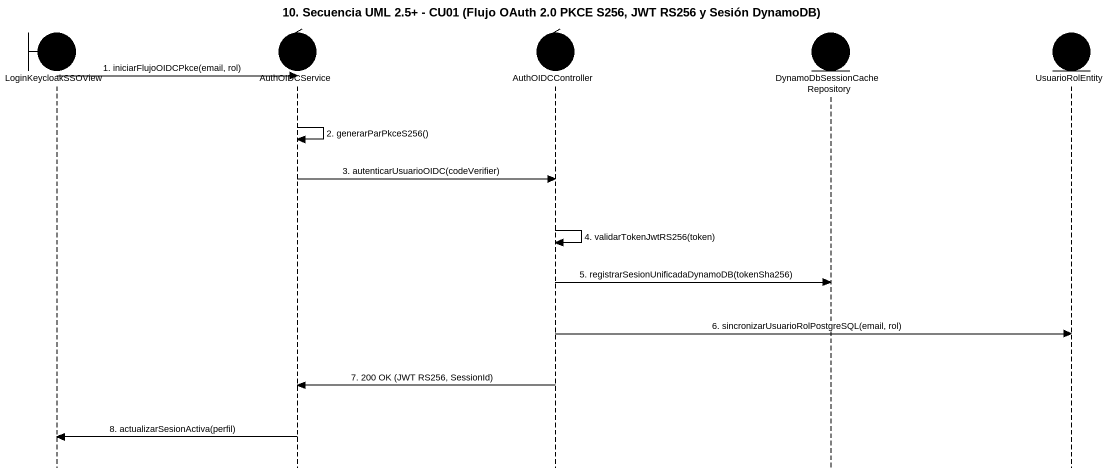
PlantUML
@startuml
title 10. Secuencia UML 2.5+ - CU01 (Flujo OAuth 2.0 PKCE S256, JWT RS256 y Sesión DynamoDB)
hide footbox
boundary LoginKeycloakSSOView #000000
control AuthOIDCService #000000
control AuthOIDCController #000000
entity "DynamoDbSessionCacheRepository" as DynamoDbSessionCacheReposito #000000
entity UsuarioRolEntity #000000

LoginKeycloakSSOView -> AuthOIDCService : 1. iniciarFlujoOIDCPkce(email, rol)
AuthOIDCService -> AuthOIDCService : 2. generarParPkceS256()
AuthOIDCService -> AuthOIDCController : 3. autenticarUsuarioOIDC(codeVerifier)
AuthOIDCController -> AuthOIDCController : 4. validarTokenJwtRS256(token)
AuthOIDCController -> DynamoDbSessionCacheReposito : 5. registrarSesionUnificadaDynamoDB(tokenSha256)
AuthOIDCController -> UsuarioRolEntity : 6. sincronizarUsuarioRolPostgreSQL(email, rol)
AuthOIDCController -> AuthOIDCService : 7. 200 OK (JWT RS256, SessionId)
AuthOIDCService -> LoginKeycloakSSOView : 8. actualizarSesionActiva(perfil)
@enduml
